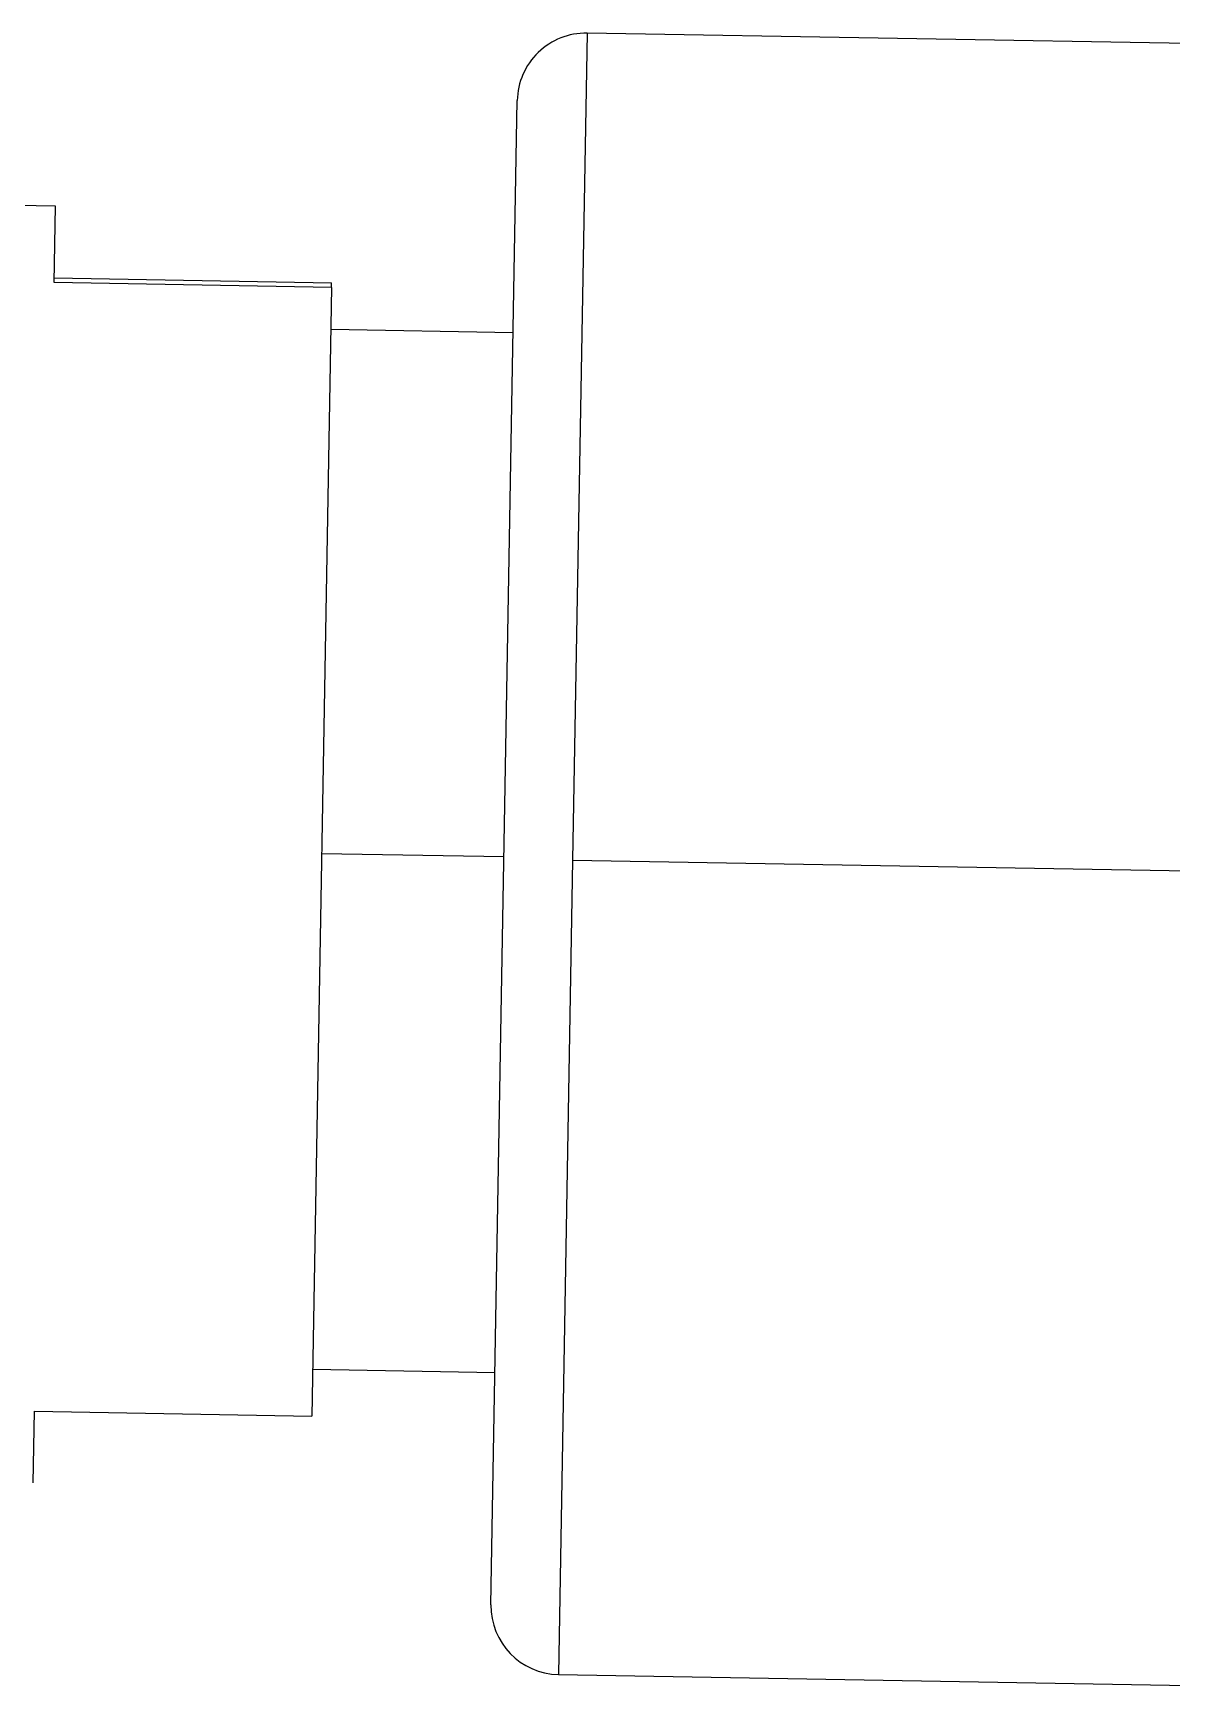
# Model space of a CAD drawing. Header units: inches. Extents: x -131 to 138, y -123 to 133.
# Drawn here: x 94.722 to 96.017, y -56.042 to -54.159 of the extents above; entities that cross this region are included whole.
import ezdxf

# ---------------------------------------------------------------- set-up
doc = ezdxf.new("R2010")
doc.units = ezdxf.units.IN
doc.header["$MEASUREMENT"] = 0

msp = doc.modelspace()

# ---------------------------------------------------------------- linework, layer by layer
at = {"color": 8, "linetype": 'Continuous', "lineweight": 25}
for p, q in [((95.3522, -54.1589), (95.3358, -55.0998)), ((95.3358, -55.0998), (95.3196, -56.0261))]:
    msp.add_line(p, q, dxfattribs=at)
at = {"color": 7, "linetype": 'Continuous', "lineweight": 25}
for p, q in [((96.3178, -54.1757), (95.3522, -54.1589)), ((95.243, -55.9467), (95.2729, -54.2355)), ((94.7478, -54.3559), (94.6482, -54.3541)), ((94.7463, -54.4427), (94.7478, -54.3559)), ((95.0616, -54.4482), (94.7463, -54.4427)), ((94.7464, -54.4374), (95.0617, -54.4429)), ((95.0616, -54.4482), (95.0392, -55.7321)), ((95.0616, -54.4482), (95.0617, -54.4429)), ((95.2682, -54.4998), (95.0608, -54.4962)), ((95.0504, -55.0921), (95.2578, -55.0957)), ((95.3358, -55.0998), (96.2718, -55.1161)), ((95.0401, -55.6788), (95.2476, -55.6824)), ((94.7224, -55.8081), (94.7239, -55.7266)), ((94.7239, -55.7266), (95.0392, -55.7321)), ((95.3196, -56.0261), (96.2575, -56.0425))]:
    msp.add_line(p, q, dxfattribs=at)
for centre, start, end in [((95.3509, -54.2369), 89, 179), ((95.321, -55.9481), 179, 269)]:
    msp.add_arc(centre, 0.078, start, end, dxfattribs=at)

doc.saveas('drawing.dxf')
